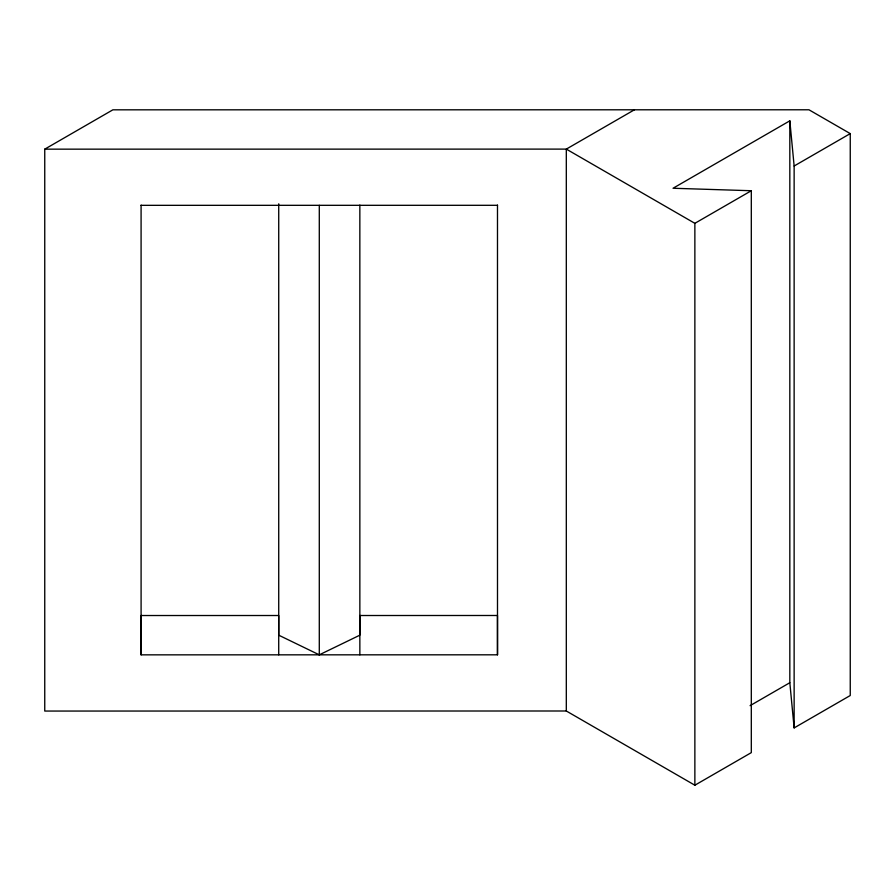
<?xml version="1.0" encoding="UTF-8"?>
<svg xmlns="http://www.w3.org/2000/svg" width="895" height="895" viewBox="0 0 895 895"><rect width="100%" height="100%" fill="white"/><g stroke="black" fill="none" stroke-linecap="round" stroke-linejoin="round"><path stroke-width="1.34" d="M44.75 149.163L112.871 109.828L808.957 109.783L850.25 133.612L850.25 695.516L794.134 727.915L789.826 682.717L789.826 120.825L673.04 188.252L751.308 190.736L751.308 752.628L694.867 785.217L566.311 710.999L44.75 711.055L44.75 149.163L566.311 149.107L634.443 109.783M566.311 710.999L566.311 149.107L694.867 223.325L751.308 190.736M794.134 727.915L794.134 166.011L850.25 133.612M750.088 705.663L789.826 682.717M278.725 203.814L278.725 635.181L319.291 654.838L359.857 635.17L359.846 205.078M141.097 205.335L497.497 205.302M278.725 654.838L278.714 615.514L141.086 615.525L141.097 654.849L497.497 654.816L497.486 205.067M789.826 120.825L794.134 166.011M497.497 654.816L497.486 615.491L359.846 615.514L359.857 654.838M694.867 223.325L694.867 785.217M319.291 205.324L319.291 654.838M141.086 205.1L141.097 654.849"/></g></svg>
